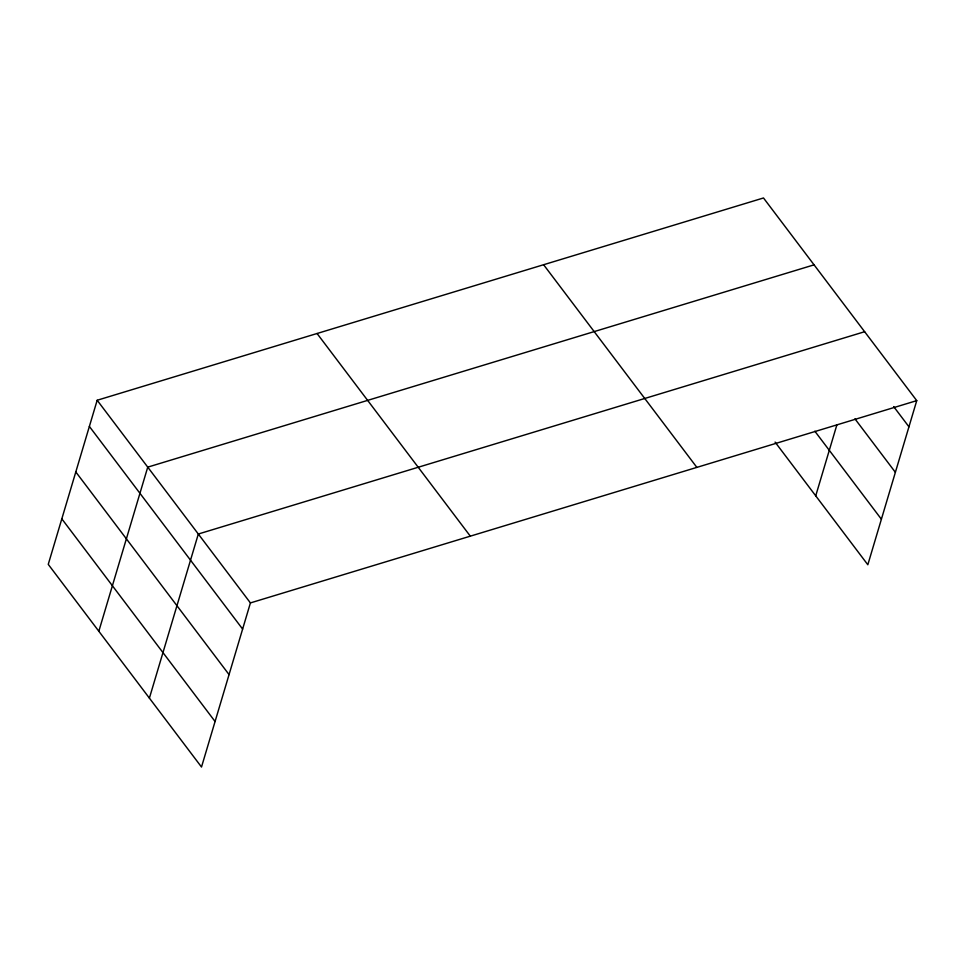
<?xml version="1.0" encoding="UTF-8"?>
<svg xmlns="http://www.w3.org/2000/svg" width="965" height="965" viewBox="0 0 965 965"><rect width="100%" height="100%" fill="white"/><g stroke="black" fill="none" stroke-linecap="round" stroke-linejoin="round"><path stroke-width="1.45" d="M97.175 400.258L48.25 564.368L201.504 767.03L250.417 602.92L97.175 400.258L763.496 197.97L916.75 400.632L867.825 564.742L775.088 442.091M98.828 631.255L147.742 467.144L814.074 264.844M149.394 698.129L198.32 534.019L864.64 331.719M815.727 495.829L836.92 424.733M250.417 602.92L916.75 400.632M893.674 406.591L908.946 426.795M854.954 418.858L895.375 472.319M814.846 431.198L881.395 519.218M543.609 264.724L696.863 467.386M317.063 333.504L470.317 536.166M89.371 426.433L242.625 629.083M75.801 471.945L229.055 674.607M61.82 518.856L215.074 721.506"/></g></svg>
